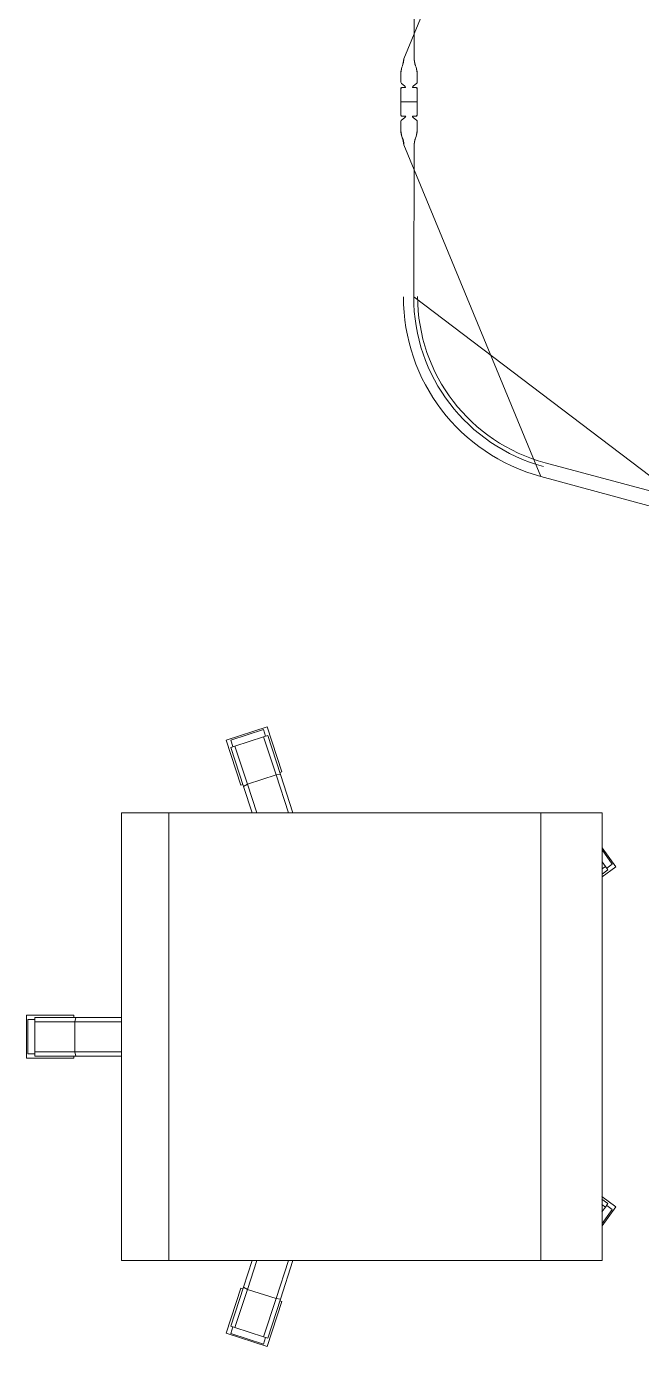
# Model space of a CAD drawing. Header units: millimetres. Extents: x 31960 to 73442, y -14102 to 21505.
# Drawn here: x 59851 to 60566, y -10113 to -8579 of the extents above; entities that cross this region are included whole.
import ezdxf

# ---------------------------------------------------------------- set-up
doc = ezdxf.new("R2010")
doc.units = ezdxf.units.MM
doc.layers.add('G-IMPT', color=8, linetype='Continuous', lineweight=9)
doc.layers.add('I-FURN', color=30, linetype='Continuous', lineweight=9)

# ---------------------------------------------------------------- blocks, each defined once
blk = doc.blocks.new('JX-57-Generic Chair-Task - Task without Arms-542702-Level 9 207 Kent St 1_100')
at = {"layer": 'I-FURN'}
for p, q in [((165.9908196721235, 389.3459016393176), (115.9908196721262, 389.3459016393187)), ((115.99081967213, 334.3459016393542), (115.99081967213, 389.3459016393542)), ((120.99081967213, 379.8550629507719), (120.99081967213, 387.826663752887)), ((120.99081967213, 387.8266637528872), (160.99081967213, 387.8266637528872)), ((160.99081967213, 387.8266637528872), (160.99081967213, 379.8550629507704)), ((165.99081967213, 389.3459016393542), (165.99081967213, 334.3459016393542)), ((118.4908196721301, 379.7005669868533), (123.49081967213, 379.7005669868533)), ((118.4908196721301, 379.7005669868533), (118.49081967213, 332.1112457562539)), ((123.49081967213, 379.7005669868533), (158.49081967213, 379.7005669868533)), ((123.49081967213, 333.2152445224949), (123.49081967213, 379.7005669868533)), ((158.49081967213, 379.7005669868533), (163.49081967213, 379.7005669868533)), ((158.49081967213, 379.7005669868533), (158.49081967213, 333.2152445224948)), ((163.49081967213, 379.7005669868533), (163.49081967213, 332.1112457562539)), ((115.9908196721262, 334.3459016393171), (118.4908196721256, 334.3459016393182)), ((123.4908196721301, 333.2152445224949), (118.4908196721301, 332.1112457562539)), ((118.49081967213, 332.1112457562539), (118.49081967213, 278.8575030548935)), ((123.49081967213, 278.8575030548934), (123.49081967213, 333.2152445224948)), ((158.49081967213, 333.2152445224947), (123.49081967213, 333.2152445224948)), ((163.4908196721299, 332.1112457562539), (158.4908196721299, 333.2152445224948)), ((158.49081967213, 333.2152445224948), (158.49081967213, 278.8575030548944)), ((163.4908196721284, 334.3459016393171), (165.9908196721235, 334.3459016393182)), ((163.49081967213, 332.1112457562539), (163.49081967213, 278.8575030548946)), ((400.990819672122, 278.9459016393145), (-119.0091803278767, 278.9459016393145)), ((-119.0091803278695, 271.7196353977884), (-119.0091803278695, 278.8575030548935)), ((400.9908196721282, 278.8575030548943), (400.9908196721282, 271.7196353977893)), ((-119.0091803278695, 224.0759592121818), (-119.0091803278696, 271.7196353977886)), ((400.9908196721282, 271.7196353977899), (400.9908196721283, 224.0759592121832)), ((-119.0091803278689, -182.7951736253276), (-119.0091803278695, 224.075959212183)), ((400.9908196721283, 224.0759592121827), (-119.0091803278695, 224.0759592121818)), ((400.9908196721283, 224.0759592121839), (400.990819672129, -182.7951736253268)), ((-203.5550891042286, 157.1822092631758), (-219.0059388229751, 109.6293834484188)), ((-203.5550891042225, 157.1822092632134), (-151.2469807079891, 140.1862745725911)), ((433.2286200522495, 140.1862745725901), (485.536728448483, 157.1822092632122)), ((500.9875781672249, 109.6293834484188), (485.5367284484783, 157.1822092631758)), ((-216.0159727593685, 113.915195704515), (-203.6552929843705, 151.9574563563211)), ((-207.5150529920494, 113.7817349966129), (-196.6994581889262, 147.0687130669432)), ((-203.6552929843705, 151.9574563563211), (-196.0738500962163, 149.4940962360949)), ((-196.6994581889262, 147.0687130669432), (-195.1543732170514, 151.823995648419)), ((-196.6994581889262, 147.0687130669432), (-152.4892893471157, 132.7039584364566)), ((-195.1543732170515, 151.823995648419), (-149.8942391546258, 137.118086637395)), ((-152.0195231939287, 137.8086332818161), (-151.2469807079937, 140.1862745725539)), ((477.1360125613118, 151.8239956484189), (431.8758784988858, 137.1180866373949)), ((433.2286200522477, 140.1862745725529), (434.0011625381827, 137.8086332818139)), ((478.6810975331865, 147.0687130669431), (434.4709286913758, 132.7039584364566)), ((477.1360125613116, 151.8239956484188), (478.6810975331863, 147.0687130669431)), ((478.0554894404757, 149.4940962360939), (485.6369323286306, 151.9574563563203)), ((478.6810975331863, 147.068713066943), (489.4966923363095, 113.7817349966127)), ((497.9976121036285, 113.9151957045142), (485.6369323286306, 151.9574563563203)), ((-152.4892893471158, 132.7039584364566), (-163.3048841502391, 99.41698036612623)), ((-149.8942391546258, 137.118086637395), (-152.4892893471157, 132.7039584364566)), ((-152.4892893471159, 132.7039584364566), (-119.009180327872, 121.8256115840792)), ((-149.8942391546258, 137.118086637395), (-119.0091803278678, 127.0829227052692)), ((431.8758784988858, 137.1180866373949), (400.9908196721279, 127.0829227052693)), ((434.4709286913758, 132.7039584364565), (400.9908196721279, 121.8256115840779)), ((434.4709286913758, 132.7039584364565), (431.8758784988858, 137.1180866373949)), ((445.2865234944989, 99.41698036612617), (434.4709286913758, 132.7039584364566)), ((-166.6978304267366, 92.63344875783346), (-219.00593882297, 109.6293834484557)), ((-208.4345298712142, 111.4518355842887), (-216.0159727593685, 113.9151957045149)), ((-209.0601379639242, 109.0264524151371), (-207.5150529920494, 113.7817349966129)), ((-209.0601379639242, 109.0264524151371), (-163.8000039014985, 94.32054340411308)), ((-207.5150529920494, 113.7817349966129), (-163.304884150239, 99.41698036612625)), ((489.4966923363095, 113.7817349966127), (445.2865234944989, 99.4169803661262)), ((491.0417773081842, 109.0264524151369), (445.7816432457583, 94.32054340411302)), ((500.9875781672304, 109.6293834484545), (448.6794697709969, 92.63344875783243)), ((489.4966923363095, 113.7817349966127), (491.0417773081842, 109.0264524151369)), ((497.9976121036286, 113.9151957045142), (490.4161692154718, 111.4518355842872)), ((-166.6978304267403, 92.63344875779694), (-165.9252879408053, 95.0110900485348)), ((-163.304884150239, 99.41698036612625), (-163.8000039014985, 94.32054340411308)), ((-163.8000039014985, 94.32054340411308), (-119.0091803278682, 79.76712261454729)), ((-163.304884150239, 99.41698036612624), (-119.00918032787, 85.02443373573918)), ((445.2865234944989, 99.41698036612617), (400.9908196721272, 85.0244337357384)), ((445.7816432457583, 94.32054340411301), (400.9908196721311, 79.76712261454838)), ((445.7816432457583, 94.32054340411302), (445.2865234944989, 99.41698036612617)), ((447.906927285055, 95.0110900485348), (448.6794697709943, 92.63344875779586)), ((-119.0091803278688, -208.021198975137), (-119.0091803278688, -182.7951736253275)), ((400.9908196721289, -182.7951736253265), (400.990819672129, -208.0211989751361)), ((-119.0091803278688, -239.4634862947304), (-119.0091803278688, -208.0211989751369)), ((400.990819672129, -208.0211989751361), (-119.0091803278688, -208.021198975137)), ((400.990819672129, -208.0211989751361), (400.990819672129, -239.4634862947295)), ((-119.0091803278687, -279.3112742184001), (-119.0091803278688, -239.4634862947304)), ((400.9908196721291, -239.4634862947295), (400.9908196721291, -279.3112742183992)), ((-119.0091803278767, -279.387380256603), (400.990819672122, -279.3873802566019)), ((-78.71613399590915, -279.2672316882831), (-56.49941291763457, -295.4086243844804)), ((-59.65151226511413, -291.2406088543295), (-76.13533483681351, -279.2644107318953)), ((-56.89765491327514, -283.1969953419415), (-62.33116112098073, -279.2493220058623)), ((-54.96592287646651, -284.7914483330434), (-59.65151226511407, -291.2406088543295)), ((-54.02290433582247, -279.2402406212717), (-56.8976549132751, -283.1969953419415)), ((-52.85256994140046, -286.1359216034039), (-56.89765491327511, -283.1969953419415)), ((-44.75550293027926, -279.2445190022132), (-56.49941291762859, -295.4086243844418)), ((-52.85256994140046, -286.1359216034039), (-47.83765242307846, -279.2334797985313)), ((338.4810522618886, -295.4086243844418), (326.7986861944549, -279.3292269409)), ((334.8342092856607, -286.1359216034037), (329.8758127218143, -279.3112742183991)), ((338.8792942575354, -283.1969953419414), (334.8342092856607, -286.1359216034037)), ((336.0561526093131, -279.311274218399), (338.8792942575354, -283.1969953419414)), ((341.6331516093742, -291.2406088543294), (336.9475622207282, -284.7914483330455)), ((338.4810522618843, -295.4086243844804), (360.6371539979193, -279.3112742184377)), ((344.2275305599668, -279.3112742184028), (338.8792942575355, -283.1969953419413)), ((341.6331516093741, -291.2406088543294), (358.0524721255219, -279.3112742183971))]:
    blk.add_line(p, q, dxfattribs=at)
blk = doc.blocks.new('Furniture 7 - workbay option 2_dwg_D2_WORKBAYS_WALL_ANGLE_105_DEGREES-1916701-Level 9 207 Kent St 1_100')
at = {"layer": 'I-FURN'}
for p, q in [((-0.0003787804517871849, 0.0004700807128746065), (-0.0003782814387824758, 0.0004713089667528294)), ((-0.0003704721624406448, 0.0004713087755981587), (-0.0003699731652208977, 0.0004700808628324006))]:
    blk.add_line(p, q, dxfattribs=at)
at = {"layer": 'I-FURN', "flags": 128}
for points in [[(-0.0003838767681930823, 0.0004723092118732917), (-0.0003838767681930865, 0.0004879092145468731), (-0.0003648767681930838, 0.0004879092145468773), (-0.0003648767681930838, 0.0004723092118732917), (-0.0003658767681930818, 0.0004713092118732896), (-0.0003704721848994843, 0.0004713092118732896)], [(-0.0003782814262058604, 0.0004713092118732896), (-0.0003828767681930844, 0.0004713092118732937), (-0.0003838767681930823, 0.0004723092118732917)], [(-0.0003699728769811438, 0.0004700805345582835), (-0.0003697354376351514, 0.0004698795250626645), (-0.0003690905802609205, 0.0004693573681299005), (-0.0003656180978783505, 0.0004665454108766988), (-0.0003648767412496383, 0.0004649911268657464), (-0.0003648767359731024, 0.0004544716054275829), (-0.0003660828774399625, 0.0004476312099179513), (-0.000366695908984521, 0.0004459469150574581), (-0.000367360139889747, 0.0004440975758705926), (-0.0003683766537644313, 0.0004378306596327865), (-0.0003683767257168551, 0.0002614526016283063), (-4.68192368939279e-05, 1.875691447619078e-05), (-4.050276700101166e-05, 1.811679911078387e-05), (-3.854452703681248e-05, 1.827975421551701e-05), (-3.675895901434351e-05, 1.843597101630913e-05), (-2.98394699709866e-05, 1.783059475285922e-05), (-1.9678393289963e-05, 1.510794525333487e-05), (-1.836894656836276e-05, 1.398957245281978e-05), (-1.655154583859168e-05, 9.907625358779348e-06), (-1.621408175283798e-05, 9.149597070155541e-06), (-1.607093198465693e-05, 8.846081088462047e-06), (-1.606694169607309e-05, 8.840325027693723e-06), (-1.502981753214569e-05, 8.069999444157438e-06), (-1.502376196754001e-05, 8.068039194379314e-06), (-1.383440887886654e-05, 1.25067657925578e-05), (-1.336848306769116e-05, 1.311397216284006e-05), (-1.26096640250825e-05, 1.321387260423576e-05), (2.458780700110262e-06, 9.176295410959971e-06), (-2.458780699978076e-06, -9.176295410947579e-06), (-1.752722542516671e-05, -5.138718217675921e-06), (-1.813443179544897e-05, -4.672792406500538e-06), (-1.823433223684467e-05, -3.913973363887751e-06), (-1.704497299578368e-05, 5.24776194185206e-07), (-1.83386201080671e-05, 3.713145756193705e-07), (-1.861659862528092e-05, 1.832791464542781e-07), (-1.9287865162129e-05, -3.044606735825325e-07), (-2.290275348676294e-05, -2.930830771547129e-06), (-2.459595396226453e-05, -3.24464693974558e-06), (-3.475702715914794e-05, -5.219945459524899e-07), (-4.105217158384438e-05, 2.413478415478439e-06), (-4.252041061674677e-05, 3.441549908096849e-06), (-4.413481880059714e-05, 4.561792890413457e-06), (-4.992510029239875e-05, 7.165670736018867e-06), (-0.0002202817362055284, 5.281268113675963e-05), (-0.0003803767920508816, 0.0004378306512778923), (-0.000381393314652039, 0.000444097566100239), (-0.000382057548132408, 0.0004459469043621748), (-0.0003826705820222877, 0.0004476311983690361), (-0.000383876733212972, 0.0004544715937046119), (-0.0003838767423857129, 0.0004649911136373139), (-0.0003831353879212892, 0.0004665453986805806), (-0.0003796629094542771, 0.000469357360769094), (-0.0003790180528071308, 0.0004698795185997971), (-0.0003787806137410421, 0.0004700805284260419)]]:
    blk.add_lwpolyline(points, dxfattribs=at)
at = {"layer": 'I-FURN'}
for centre, radius, start, end in [((-0.0001643767151803367, 0.0002614526605989977), 0.0002160000287172209, 180.0000156424582, 254.9999725794899), ((-0.0001643768130805007, 0.0002614525184077256), 0.0002039999126364362, 179.9999766265195, 255.0000326445039)]:
    blk.add_arc(centre, radius, start, end, dxfattribs=at)
blk = doc.blocks.new('Furniture 7 - workbay option 2_dwg_D2_WORKBAYS_WALL_ANGLE_105_DEGREES-1916702-Level 9 207 Kent St 1_100')
at = {"layer": 'I-FURN'}
for p, q in [((-0.0003787804517871807, 0.00047008071287459), (-0.0003782814387824758, 0.0004713089667528129)), ((-0.0003704721624406406, 0.0004713087755981422), (-0.0003699731652208977, 0.00047008086283238))]:
    blk.add_line(p, q, dxfattribs=at)
at = {"layer": 'I-FURN', "flags": 128}
for points in [[(-0.0003838767681930823, 0.000472309211873271), (-0.0003838767681930823, 0.0004879092145468566), (-0.0003648767681930797, 0.0004879092145468566), (-0.0003648767681930797, 0.0004723092118732751), (-0.0003658767681930818, 0.000471309211873273), (-0.0003704721848994843, 0.000471309211873273)], [(-0.0003782814262058604, 0.000471309211873273), (-0.0003828767681930844, 0.0004713092118732772), (-0.0003838767681930823, 0.000472309211873271)], [(-0.0003699728769811438, 0.0004700805345582628), (-0.0003697354376351472, 0.000469879525062648), (-0.0003690905802609246, 0.000469357368129884), (-0.0003656180978783505, 0.0004665454108766782), (-0.0003648767412496383, 0.0004649911268657298), (-0.0003648767359731024, 0.0004544716054275623), (-0.0003660828774399584, 0.0004476312099179348), (-0.000366695908984521, 0.0004459469150574416), (-0.000367360139889747, 0.0004440975758705761), (-0.0003683766537644313, 0.0004378306596327659), (-0.0003683767257168551, 0.0002614526016282898), (-4.681923689392377e-05, 1.875691447617013e-05), (-4.050276700100753e-05, 1.811679911076322e-05), (-3.854452703680835e-05, 1.827975421549223e-05), (-3.675895901434351e-05, 1.843597101628434e-05), (-2.98394699709866e-05, 1.78305947528427e-05), (-1.967839328995887e-05, 1.510794525331835e-05), (-1.836894656835863e-05, 1.398957245280325e-05), (-1.655154583858755e-05, 9.907625358758694e-06), (-1.621408175283798e-05, 9.149597070134887e-06), (-1.607093198465693e-05, 8.846081088441393e-06), (-1.606694169606896e-05, 8.840325027677199e-06), (-1.502981753214156e-05, 8.069999444140916e-06), (-1.502376196753588e-05, 8.068039194362792e-06), (-1.383440887886654e-05, 1.250676579254128e-05), (-1.336848306768703e-05, 1.311397216282354e-05), (-1.260966402507837e-05, 1.321387260421511e-05), (2.458780700114393e-06, 9.176295410943449e-06), (-2.458780699978076e-06, -9.176295410968233e-06), (-1.752722542516671e-05, -5.138718217692444e-06), (-1.813443179544484e-05, -4.672792406517062e-06), (-1.823433223684054e-05, -3.913973363904274e-06), (-1.704497299577955e-05, 5.247761941686827e-07), (-1.83386201080671e-05, 3.713145756028473e-07), (-1.861659862528505e-05, 1.832791464336241e-07), (-1.928786516212487e-05, -3.044606735990558e-07), (-2.290275348675881e-05, -2.930830771567783e-06), (-2.45959539622604e-05, -3.244646939762103e-06), (-3.475702715914794e-05, -5.21994545969013e-07), (-4.105217158384025e-05, 2.413478415461915e-06), (-4.252041061674264e-05, 3.441549908080326e-06), (-4.413481880059714e-05, 4.561792890392803e-06), (-4.992510029239462e-05, 7.165670736002344e-06), (-0.0002202817362055284, 5.281268113673898e-05), (-0.0003803767920508775, 0.0004378306512778758), (-0.000381393314652039, 0.0004440975661002184), (-0.0003820575481323997, 0.0004459469043621583), (-0.0003826705820222877, 0.0004476311983690195), (-0.0003838767332129678, 0.0004544715937045912), (-0.0003838767423857129, 0.0004649911136372974), (-0.0003831353879212851, 0.00046654539868056), (-0.000379662909454273, 0.0004693573607690775), (-0.0003790180528071349, 0.0004698795185997806), (-0.0003787806137410338, 0.0004700805284260254)]]:
    blk.add_lwpolyline(points, dxfattribs=at)
at = {"layer": 'I-FURN'}
for centre, radius, start, end in [((-0.0001643767151803367, 0.0002614526605989977), 0.0002160000287172209, 180.0000156424582, 254.9999725794899), ((-0.0001643768130805007, 0.0002614525184077256), 0.0002039999126364362, 179.9999766265195, 255.0000326445039)]:
    blk.add_arc(centre, radius, start, end, dxfattribs=at)
blk = doc.blocks.new('Furniture 7 - workbay option 2_dwg-1916698-Level 9 207 Kent St 1_100')
at = {"layer": 'G-IMPT', "lineweight": 18}
for p, q in [((38247.3478225872, -502.8095409966245), (38247.34782196979, -507.402455451652)), ((38230.51867848972, -520.8001191205038), (38241.0327047356, -520.80012097287)), ((38247.34146893502, -515.208030329545), (38247.34782030314, -519.8006655549202))]:
    blk.add_line(p, q, dxfattribs=at)
at = {"layer": 'G-IMPT', "lineweight": 18, "flags": 128}
for points in [[(38245.3966698757, -506.0216755855752), (38245.91855462555, -506.666195943582), (38246.13827934139, -506.9196379575243), (38245.91855462555, -506.6661959435811), (38245.3966698757, -506.0216755855743), (38242.58617840178, -502.5510079965073), (38242.5685052049, -502.5295551104259), (38242.5505363422, -502.5083492578778), (38242.53227526626, -502.4873945134293), (38242.51372548584, -502.4666949033935), (38242.49489056516, -502.4462544050664), (38242.47577412321, -502.4260769459494), (38242.45637983309, -502.4061664030107), (38242.43671142129, -502.3865266019276), (38242.41677266697, -502.367161316359), (38242.39656740121, -502.3480742672126), (38242.37609950633, -502.3292691219405), (38242.35537291512, -502.3107494938259), (38242.33439161002, -502.2925189412933), (38242.31315962247, -502.2745809672195), (38242.29168103205, -502.2569390182703), (38242.26995996573, -502.2395964842262), (38242.24800059706, -502.2225566973418), (38242.22580714541, -502.2058229316989), (38242.20338387507, -502.1893984025789), (38242.18073509455, -502.173286265845), (38242.15786515565, -502.1574896173373), (38242.13477845268, -502.1420114922791), (38242.11147942161, -502.1268548646878), (38242.08797253916, -502.1120226468074), (38242.06426232206, -502.0975176885529), (38242.04035332605, -502.0833427769542), (38242.01625014508, -502.069500635625), (38241.99195741043, -502.055993924244), (38241.96747978977, -502.042825238032), (38241.94282198634, -502.0299971072696), (38241.91798873794, -502.0175119967914), (38241.89298481616, -502.0053723055328), (38241.86781502527, -501.9935803660518), (38241.84248420154, -501.982138444094), (38241.81699721209, -501.9710487381456), (38241.79135895408, -501.9603133790231), (38241.76557435373, -501.9499344294527), (38241.73964836539, -501.93991388368), (38241.71358597056, -501.930253667088), (38241.68739217694, -501.9209556358211), (38241.66107201752, -501.9120215764363), (38241.63463054952, -501.9034532055531), (38241.60807285352, -501.8952521695266), (38241.58140403237, -501.8874200441309), (38241.55462921034, -501.879958334258), (38241.52775353201, -501.8728684736251), (38241.50078216138, -501.866151824502), (38241.47372028081, -501.8598096774492), (38241.44657309006, -501.8538432510678), (38241.4193458053, -501.8482536917652), (38241.39204365804, -501.8430420735396), (38241.36467189423, -501.8382093977682), (38241.33723577316, -501.8337565930187), (38241.30974056652, -501.8296845148683), (38241.28219155729, -501.8259939457362), (38241.25459403888, -501.8226855947444), (38241.22695331393, -501.8197600975694), (38241.19927469344, -501.8172180163253), (38241.17156349568, -501.8150598394563), (38241.14382504515, -501.8132859816449), (38241.11606467162, -501.8118967837211), (38241.08828770907, -501.8108925126131), (38241.06049949464, -501.810273361284), (38241.03270536767, -501.8100394486981), (38230.51867751648, -501.8100409464846), (38230.40965203712, -501.8103382833327), (38230.30062980109, -501.8112302539678), (38230.19161405155, -501.812716831855), (38230.08260803148, -501.8147979727726), (38229.97361498354, -501.8174736148101), (38229.86463815002, -501.8207436783775), (38229.75568077272, -501.8246080661941), (38229.64674609288, -501.8290666633051), (38229.53783735105, -501.8341193370768), (38229.428957787, -501.8397659372055), (38229.32011063965, -501.8460062957162), (38229.21129914695, -501.8528402269748), (38229.10252654579, -501.8602675276856), (38228.99379607189, -501.8682879769052), (38228.88511095974, -501.8769013360452), (38228.77647444245, -501.8861073488745), (38228.66788975172, -501.8959057415402), (38228.55936011769, -501.9062962225593), (38228.45088876885, -501.9172784828414), (38228.34247893197, -501.9288521956889), (38228.234133832, -501.9410170168121), (38228.12585669196, -501.9537725843351), (38228.01765073281, -501.9671185188097), (38227.90951917346, -501.981054423225), (38227.80146523056, -501.9955798830215), (38227.69349211845, -502.0106944661007), (38227.58560304908, -502.0263977228365), (38227.47780123191, -502.0426891860986), (38227.3700898738, -502.0595683712498), (38227.26247217888, -502.0770347761761), (38227.15495134854, -502.0950878812914), (38227.04753058129, -502.113727149559), (38226.94021307262, -502.1329520265022), (38226.83300201499, -502.1527619402297), (38226.72590059767, -502.1731563014386), (38226.61891200669, -502.1941345034484), (38226.5120394247, -502.2156959222038), (38226.40528603091, -502.2378399163049), (38226.29865500098, -502.2605658270157), (38226.19214950695, -502.2838729782993), (38226.0857727171, -502.3077606768175), (38225.97952779588, -502.3322282119698), (38225.87341790386, -502.3572748559047), (38225.76744619752, -502.3828998635402), (38225.6616158293, -502.4091024725951), (38225.55592994738, -502.4358819036), (38225.4503916957, -502.4632373599333), (38225.34500421375, -502.4911680278312), (38225.23977063657, -502.5196730764217), (38225.13469409462, -502.5487516577492), (38225.02977771368, -502.57840290679), (38224.92502461476, -502.6086259414919), (38224.82043791403, -502.639419862787), (38224.71602072268, -502.6707837546309), (38224.61177614689, -502.7027166840206), (38224.5077072877, -502.7352177010256), (38224.40381724091, -502.7682858388162), (38224.300109097, -502.8019201136946), (38224.19658594104, -502.8361195251159), (38224.09325085262, -502.8708830557308), (38223.9901069057, -502.9062096714056), (38223.88715716859, -502.9420983212549), (38223.78440470379, -502.9785479376753), (38223.68185256795, -503.0155574363761), (38221.9984374584, -503.6282700425028), (38220.15006422356, -504.2921553882388), (38220.05545169851, -504.3231633029324), (38219.96068686731, -504.3537025799081), (38219.86577205123, -504.3837724711124), (38219.77070957518, -504.4133722399841), (38219.67550176772, -504.4425011614804), (38219.58015096095, -504.4711585220919), (38219.48465949047, -504.499343619859), (38219.38902969535, -504.5270557643906), (38219.29326391803, -504.55429427688), (38219.19736450427, -504.5810584901232), (38219.10133380313, -504.6073477485329), (38219.00517416686, -504.6331614081563), (38218.90888795091, -504.6584988366903), (38218.81247751375, -504.6833594134976), (38218.71594521701, -504.70774252962), (38218.61929342518, -504.7316475877948), (38218.52252450576, -504.7550740024726), (38218.4256408291, -504.7780211998234), (38218.32864476836, -504.800488617759), (38218.23153869943, -504.822475705941), (38218.13432500092, -504.8439819257995), (38217.93958424273, -504.8855496651624), (38217.84206195319, -504.9056101664711), (38217.74444157427, -504.9251877630832), (38217.64672549717, -504.9442819754495), (38217.54891611544, -504.9628923358575), (38217.4510158249, -504.9810183884509), (38217.35302702363, -504.9986596892325), (38217.25495211183, -505.0158158060798), (38217.15679349184, -505.0324863187551), (38217.05855356807, -505.0486708189183), (38216.96023474688, -505.0643689101287), (38216.86183943657, -505.079580207864), (38216.76337004733, -505.0943043395246), (38216.66482899117, -505.1085409444477), (38216.56621868184, -505.1222896739045), (38216.46754153477, -505.1355501911229), (38216.36879996707, -505.1483221712878), (38216.26999639739, -505.1606053015502), (38216.17113324594, -505.172399281039), (38216.07221293432, -505.1837038208579), (38215.97323788561, -505.1945186441059), (38215.87421052418, -505.2048434858737), (38215.7751332757, -505.214678093255), (38215.67600856705, -505.2240222253535), (38215.57683882628, -505.232875653284), (38215.47762648256, -505.2412381601847), (38215.37837396606, -505.2491095412163), (38215.27908370799, -505.2564896035678), (38215.17975814044, -505.263378166467), (38215.08039969637, -505.2697750611793), (38214.98101080957, -505.2756801310141), (38214.88159391455, -505.2810932313251), (38214.78215144652, -505.2860142295204), (38214.68268584134, -505.2904430050615), (38214.58319953537, -505.294379449464), (38214.48369496554, -505.2978234663067), (38214.3841745692, -505.3007749712268), (38214.28464078408, -505.3032338919294), (38214.18509604828, -505.3052001681839), (38214.08554280011, -505.3066737518236), (38213.98598347813, -505.3076546067563), (38213.88642052103, -505.3081427089554)], [(38223.68185256794, -503.0155574363738), (38221.9984374584, -503.6282700425019), (38220.15006422356, -504.2921553882388)], [(38248.34729808399, -520.8001436044699), (38263.93915623319, -520.8001457004242), (38263.93915878596, -501.8100653117394), (38248.34730063674, -501.8100632157859)], [(38220.15006375672, -518.318003643211), (38221.99843694737, -518.9818891119885), (38223.68185201612, -519.5946018301767), (38221.99843694738, -518.9818891119909)], [(38245.396669524, -516.5884851264949), (38245.91855431676, -515.9439648032289), (38246.13526887682, -515.6879744723537), (38245.91855431676, -515.943964803228), (38245.396669524, -516.5884851264949), (38242.58617781904, -520.059152528471)], [(37676.74331276211, -1296.092106897938), (37727.41434856397, -1106.985267301791), (37844.63691109387, -669.5047083538396)]]:
    blk.add_lwpolyline(points, dxfattribs=at)
for points in [[(38279.51245057964, -520.7661659864231), (38263.92059243043, -520.7661638904688), (38263.92059498319, -501.7760835017849), (38279.5124531324, -501.7760855977374), (38263.92059498318, -501.7760835017825), (38263.92059243043, -520.766163890468)], [(38280.51193091324, -502.775563647288), (38280.51828228136, -507.3681988726617)], [(38281.72448233956, -506.8882547298562), (38281.94119689964, -506.6322643989801), (38282.46308169239, -505.9877440757141), (38285.27357339735, -502.5170766737371), (38282.46308169239, -505.9877440757133), (38281.94119689964, -506.6322643989801)], [(38286.82704648078, -501.7761082293391), (38297.34107272667, -501.7761100817029)], [(38304.17789920027, -502.9816273720324), (38305.86131426902, -503.5943400902196), (38307.70968745966, -504.2582255589957), (38305.86131426902, -503.5943400902174)], [(38280.5119292466, -515.1737737505571), (38280.51192862919, -519.7666882055836)], [(38285.27357281461, -520.0252212057009), (38282.46308134068, -516.5545536166347), (38281.94119659084, -515.9100332586271), (38281.72147187499, -515.6565912446823), (38281.94119659084, -515.9100332586271), (38282.46308134068, -516.5545536166338)], [(38297.34107369991, -520.7661882557235), (38286.82704584871, -520.7661897535087)], [(38307.70968699283, -518.2840738139704), (38305.861313758, -518.9479591597077), (38304.17789864844, -519.5606717658335), (38305.86131375799, -518.9479591597062)]]:
    blk.add_lwpolyline(points, close=True, dxfattribs=at)
at = {"layer": 'G-IMPT', "lineweight": 18}
for centre, radius, start, end in [((38241.02972794841, -503.8152281617628), 2.005190923585962, 39.08508081613537, 89.91492400167796), ((38248.3473005024, -502.8095411309797), 0.9994779151966303, 89.99999229825914, 179.9999922981907), ((38279.51245299804, -502.7755635129279), 0.9994779151967216, 359.9999922978563, 89.99999229785669), ((38286.83002376656, -503.7812969425989), 2.005190923579727, 90.08507218437002, 140.9149153700597), ((38297.3410692049, -521.7656683856326), 19.98955830393577, 70.00000488286298, 89.99998990577683), ((38314.02217244968, -485.1571829239746), 20.11708966262102, 251.7123870543901, 269.8608940800531), ((38037.82207635166, -721.2685173743181), 199.9999999999636, 89.99999999999987, 165.0000000000053), ((38213.8375787667, -537.4190462782402), 20.11708966263021, 71.71238705437725, 89.86089408003275), ((38230.51868201148, -500.8105608165944), 19.98955830391276, 250.0000048828614, 269.9999899057764), ((38241.02972744982, -518.7949322596102), 2.005190923587003, 270.0850721843693, 320.9149153699854), ((38247.44449485903, -517.2226446765171), 2.017246962477006, 92.92808053069373, 130.4669035014288), ((38247.45086713842, -505.387842089025), 2.017246962476514, 229.4069020521283, 267.0719381200112), ((38248.34729821834, -519.8006656892744), 0.9994779151946617, 179.9999922981679, 269.9999922981675), ((38279.51245071399, -519.7666880712259), 0.9994779151966303, 269.9999922978417, 359.9999922980502), ((38280.40888407797, -517.188387113181), 2.017246962481248, 49.40690205202968, 87.07193811981197), ((38280.41525635735, -505.3535845256789), 2.017246962499549, 272.9280805310735, 310.4669035009865), ((38286.83002326797, -518.761001040444), 2.005190923585962, 219.0850808161259, 269.9149240016776), ((38297.34107085228, -500.7766299518656), 19.98955830385987, 270.0000081622392, 289.9999884094169), ((38314.02217071132, -537.385116869202), 20.11708966261668, 90.13910210576596, 108.2876091315527)]:
    blk.add_arc(centre, radius, start, end, dxfattribs=at)
at = {"xscale": 999477.9151939504, "yscale": 999477.9151939504, "zscale": 999477.9151939504, "rotation": 269.875059596833}
blk.add_blockref('Furniture 7 - workbay option 2_dwg_D2_WORKBAYS_WALL_ANGLE_105_DEGREES-1916702-Level 9 207 Kent St 1_100', (37775.45132184084, -884.3882092642439), dxfattribs=at)
at = {"extrusion": (0, 0, -1), "xscale": 999477.9151939504, "yscale": 999477.9151939504, "zscale": -999477.9151939504, "rotation": 269.875059596833}
blk.add_blockref('Furniture 7 - workbay option 2_dwg_D2_WORKBAYS_WALL_ANGLE_105_DEGREES-1916701-Level 9 207 Kent St 1_100', (-38752.40842977475, -884.4221386765314), dxfattribs=at)
blk = doc.blocks.new('Furniture 7 - Furniture 15-1941815-Level 9 207 Kent St 1_100')
blk.add_blockref('Furniture 7 - workbay option 2_dwg-1916698-Level 9 207 Kent St 1_100', (16744.8541590289, -5147.16074651392))

msp = doc.modelspace()

# ---------------------------------------------------------------- block references
at = {"layer": 'I-FURN'}
for name, p, rotation in [('Furniture 7 - Furniture 15-1941815-Level 9 207 Kent St 1_100', (54637.41105014324, -63675.36134454766), 90.00000000000007), ('JX-57-Generic Chair-Task - Task without Arms-542702-Level 9 207 Kent St 1_100', (60240.76452095658, -9893.781041258437), 89.99999999999977)]:
    msp.add_blockref(name, p, dxfattribs=dict(at, rotation=rotation))

doc.saveas('drawing.dxf')
